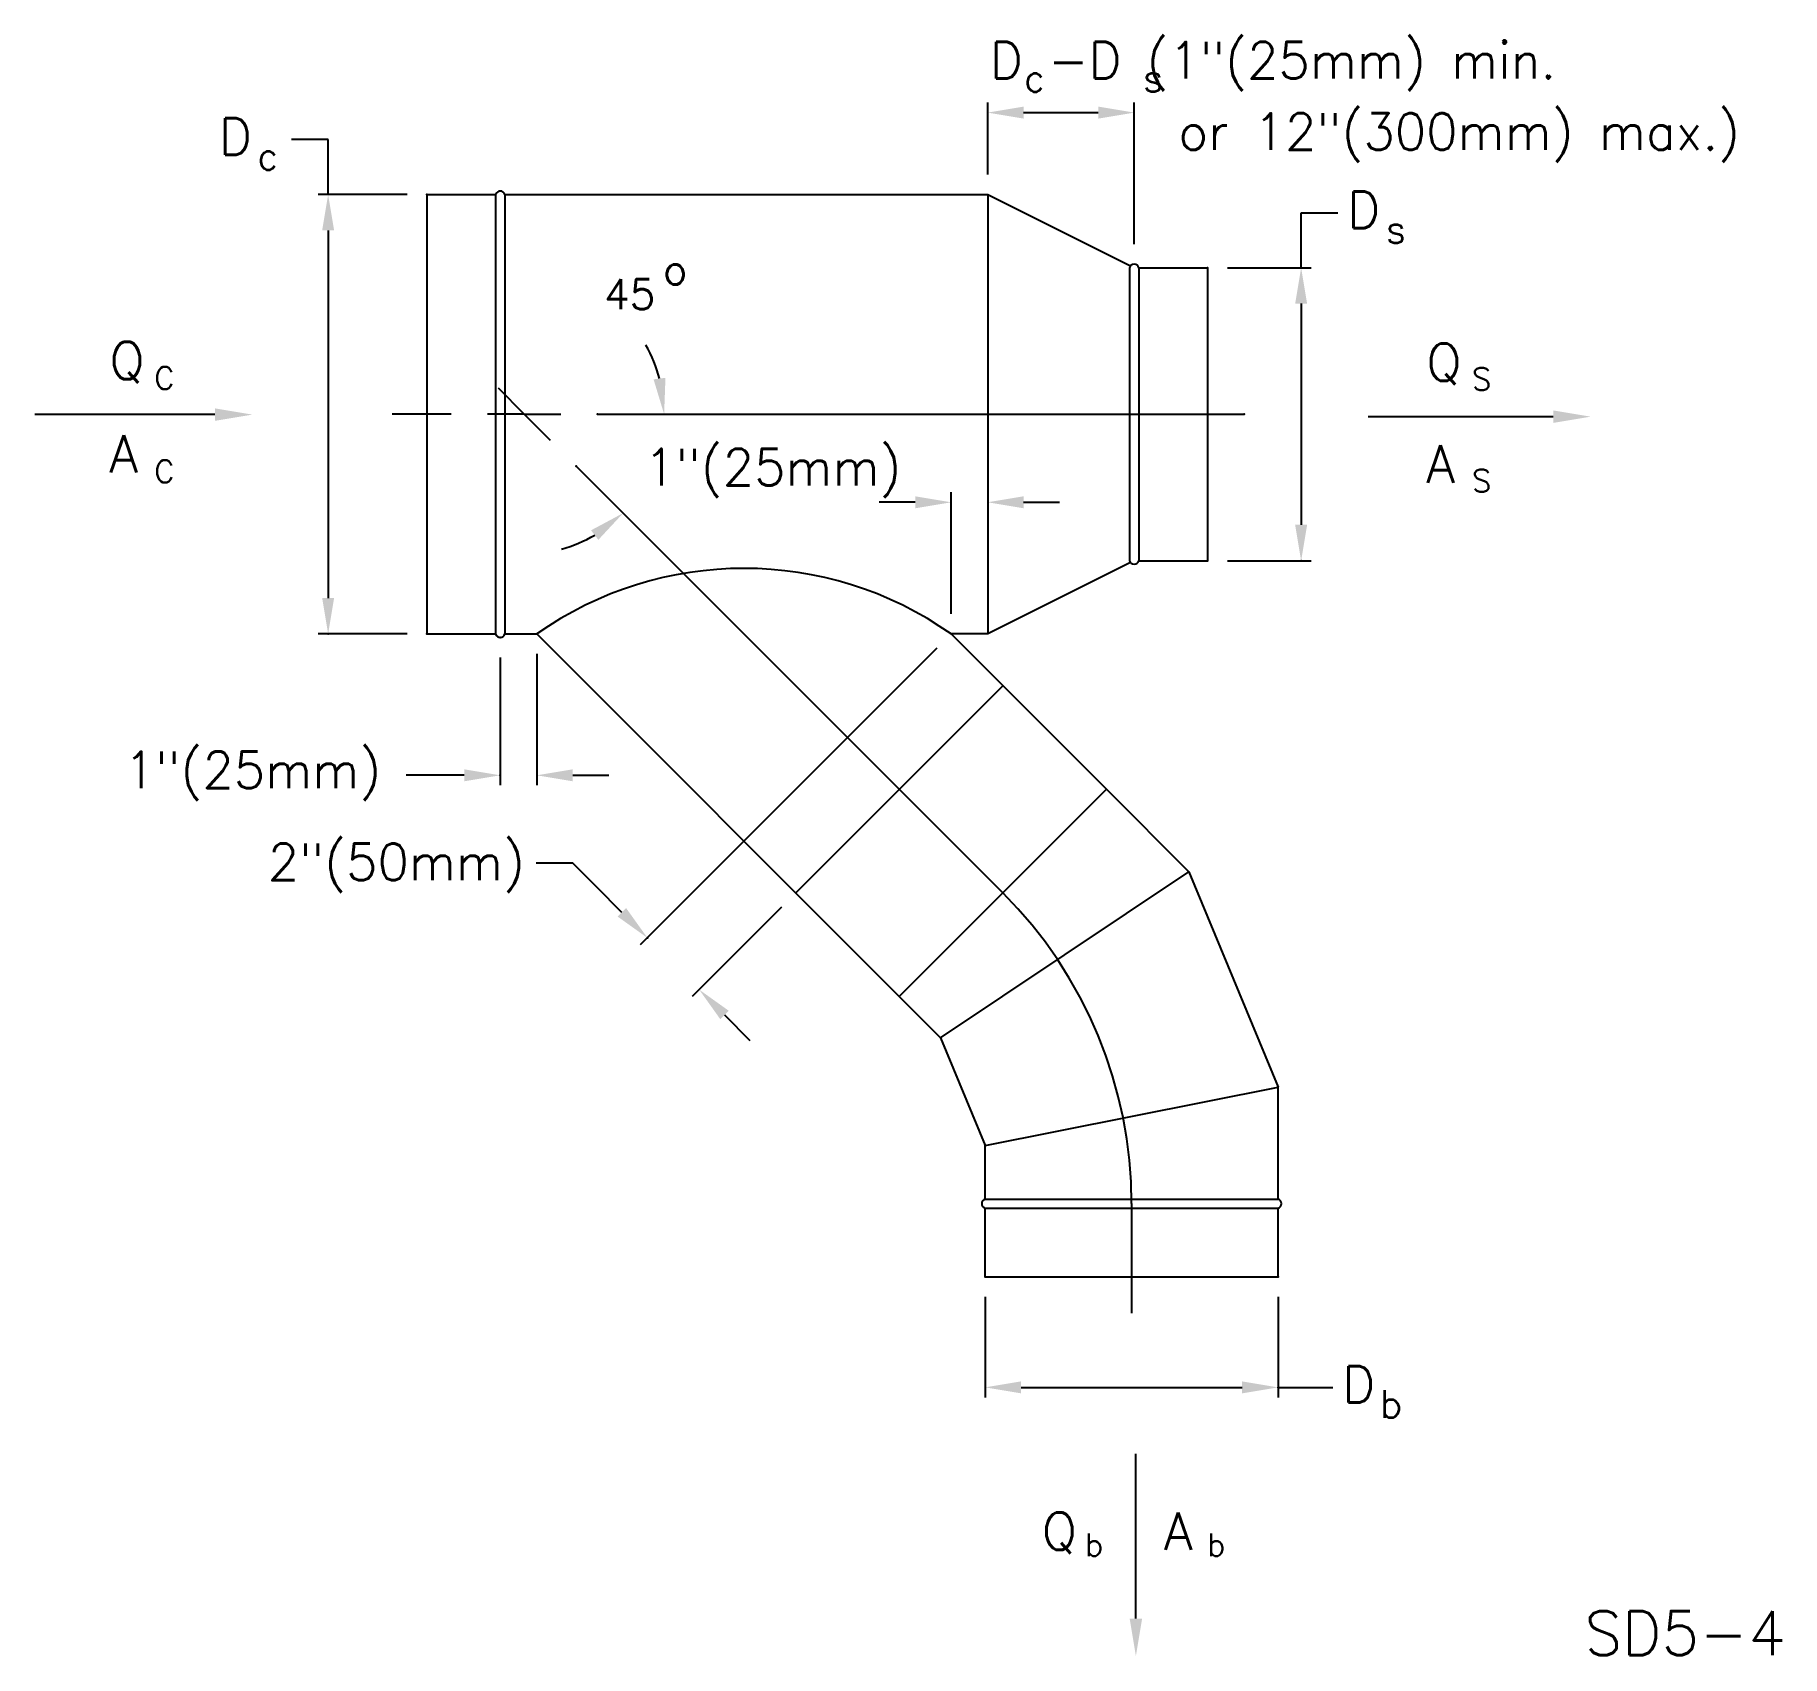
# Model space of a CAD drawing. Extents: x 1.84 to 10.59, y 0.59 to 8.71.
import ezdxf
from ezdxf.enums import TextEntityAlignment as Align

# ---------------------------------------------------------------- set-up
doc = ezdxf.new("R2010")
doc.units = 0
doc.header["$LTSCALE"] = 4
doc.header["$MEASUREMENT"] = 0
doc.linetypes.add('CENTER', pattern=[2, 1.25, -0.25, 0.25, -0.25])
doc.layers.get('0').update_dxf_attribs({"linetype": 'CONTINUOUS'})
doc.layers.get('Defpoints').update_dxf_attribs({"linetype": 'CONTINUOUS'})
doc.layers.add('ALT', color=7, linetype='CONTINUOUS')
doc.layers.add('NUMBER', color=7, linetype='CONTINUOUS')
doc.styles.add('ROMANS', font='romans')
doc.dimstyles.get("Standard").update_dxf_attribs({"dimtxt": 0.18, "dimasz": 0.18, "dimexe": 0.18, "dimexo": 0.0625, "dimgap": 0.09, "dimtad": 0, "dimtih": 1, "dimtoh": 1, "dimdec": 4, "dimzin": 0, "dimdsep": 46, "dimtxsty": 'Standard', "dimcen": 0.09, "dimadec": 0, "dimazin": 0, "dimtfac": 1, "dimtdec": 4, "dimtofl": 0, "dimtmove": 0, "dimatfit": 3, "dimfxl": 0, "dimtolj": 1, "dimtzin": 0, "dimarcsym": 0})

# ---------------------------------------------------------------- blocks, each defined once
blk = doc.blocks.new('*D3')
at = {"layer": 'ALT', "color": 0, "lineweight": -2}
for p, q in [((6.6133, 8.0082), (6.6133, 8.3683)), ((6.7933, 8.3183), (7.1671, 8.3183)), ((7.3471, 7.6585), (7.3471, 8.3683))]:
    blk.add_line(p, q, dxfattribs=at)
at = {"layer": 'ALT', "color": 0}
for points in [[(6.7933, 8.3483), (6.7933, 8.2883), (6.6133, 8.3183)], [(7.1671, 8.3483), (7.1671, 8.2883), (7.3471, 8.3183)]]:
    blk.add_solid(points, dxfattribs=at)
at = {"layer": 'Defpoints', "color": 0}
for p in [(7.3471, 8.3183), (6.6133, 7.9082), (7.3471, 7.5585)]:
    blk.add_point(p, dxfattribs=at)
at = {"layer": 'ALT', "color": 0, "insert": (6.9802, 8.4983), "char_height": 0.18, "attachment_point": 5}
blk.add_mtext('\\A1;  ', dxfattribs=at)
blk = doc.blocks.new('*D2')
at = {"layer": 'ALT', "color": 0, "lineweight": -2}
for p, q in [((6.4298, 5.8068), (6.4298, 6.4163)), ((6.6133, 6.4521), (6.6133, 6.4163)), ((6.2498, 6.3663), (6.0698, 6.3663)), ((6.7933, 6.3663), (6.9733, 6.3663))]:
    blk.add_line(p, q, dxfattribs=at)
at = {"layer": 'ALT', "color": 0}
for points in [[(6.2498, 6.3963), (6.2498, 6.3363), (6.4298, 6.3663)], [(6.7933, 6.3963), (6.7933, 6.3363), (6.6133, 6.3663)]]:
    blk.add_solid(points, dxfattribs=at)
at = {"layer": 'Defpoints', "color": 0}
for p in [(6.4298, 6.3663), (6.6133, 6.3521), (6.4298, 5.7068)]:
    blk.add_point(p, dxfattribs=at)
at = {"layer": 'ALT', "color": 0, "insert": (6.5215, 6.6413), "char_height": 0.18, "attachment_point": 5}
blk.add_mtext('\\A1;  ', dxfattribs=at)

msp = doc.modelspace()

# ---------------------------------------------------------------- linework, layer by layer
for p, q in [((3.30874, 8.18332), (3.12529, 8.18332)), ((3.30874, 7.90815), (3.30874, 8.18332)), ((3.804, 7.90815), (3.804, 5.70678)), ((3.804, 7.90815), (4.14796, 7.90815)), ((4.14796, 7.90815), (4.14796, 5.70678)), ((4.19382, 7.90815), (4.19382, 5.70678)), ((4.19382, 7.90815), (6.61326, 7.90815)), ((6.61326, 7.90815), (6.61326, 5.70678)), ((6.61326, 7.90815), (7.32905, 7.55026)), ((8.18358, 7.54125), (8.18358, 7.81643)), ((8.18358, 7.81643), (8.36703, 7.81643)), ((7.32412, 7.54125), (7.32412, 6.07367)), ((7.36999, 7.54125), (7.71395, 7.54125)), ((7.36999, 7.54125), (7.36999, 6.07367)), ((7.71395, 7.54125), (7.71395, 6.07367)), ((4.29139, 6.80746), (4.16167, 6.93718)), ((2.74159, 6.80554), (1.83975, 6.80554)), ((3.9245, 6.80746), (3.62917, 6.80746)), ((4.29139, 6.80746), (4.10794, 6.80746)), ((4.29139, 6.80746), (4.47484, 6.80746)), ((4.29139, 6.80746), (4.42111, 6.67775)), ((4.65829, 6.80746), (7.89747, 6.80746)), ((9.44699, 6.79516), (8.51947, 6.79516)), ((4.55083, 6.54803), (6.68925, 4.4096)), ((7.32905, 6.06467), (6.61326, 5.70678)), ((7.36999, 6.07367), (7.71395, 6.07367)), ((3.804, 5.70678), (4.14796, 5.70678)), ((4.19382, 5.70678), (4.35434, 5.70678)), ((4.35434, 5.70678), (6.17038, 3.89074)), ((6.61326, 5.70678), (6.42982, 5.70678)), ((6.42982, 5.70678), (7.20812, 4.92847)), ((6.68925, 5.44734), (5.65151, 4.4096)), ((7.20812, 4.92847), (6.17038, 3.89074)), ((7.20812, 4.92847), (7.62096, 4.51564)), ((6.3768, 3.68432), (7.62096, 4.51564)), ((7.62096, 4.51564), (8.06781, 3.43684)), ((6.17038, 3.89074), (6.3768, 3.68432)), ((6.3768, 3.68432), (6.60023, 3.14492)), ((6.60023, 3.14492), (8.06781, 3.43684)), ((8.06781, 2.87593), (8.06781, 3.43684)), ((6.60023, 2.87593), (6.60023, 3.14492)), ((6.60023, 2.87593), (8.06781, 2.87593)), ((6.60023, 2.4861), (6.60023, 2.83007)), ((6.60023, 2.83007), (8.06781, 2.83007)), ((7.33402, 2.853), (7.33402, 2.30469)), ((8.06781, 2.4861), (8.06781, 2.83007)), ((6.60023, 2.4861), (8.06781, 2.4861)), ((8.06781, 1.93271), (8.34298, 1.93271)), ((7.35562, 0.77439), (7.35562, 1.59913))]:
    msp.add_line(p, q)
at = {"linetype": 'ByBlock'}
for p, q in [((3.704, 7.90815), (3.25874, 7.90815)), ((3.30874, 7.72815), (3.30874, 5.88678)), ((7.81395, 7.54125), (8.23358, 7.54125)), ((8.18358, 7.36125), (8.18358, 6.25367)), ((7.81395, 6.07367), (8.23358, 6.07367)), ((3.704, 5.70678), (3.25874, 5.70678)), ((6.60023, 2.3861), (6.60023, 1.88271)), ((8.06781, 2.3861), (8.06781, 1.88271)), ((6.78023, 1.93271), (7.88781, 1.93271))]:
    msp.add_line(p, q, dxfattribs=at)
for centre, radius, start, end in [((4.17089, 7.90146), 0.02389, 16.260205, 163.739795), ((7.34706, 7.53457), 0.02389, 16.260205, 163.739795), ((7.34706, 6.08036), 0.02389, 196.260205, 343.739795), ((5.39208, 4.2317), 1.80354, 54.873125, 125.126875), ((4.17089, 5.71346), 0.02389, 196.260205, 343.739795), ((6.60692, 2.853), 0.02389, 106.260205, 253.739795), ((8.06112, 2.853), 0.02389, 286.260205, 73.739795)]:
    msp.add_arc(centre, radius, start, end)
for start, end in [(14.759962, 29.519924), (285.480076, 300.240038)]:
    msp.add_arc((4.29139, 6.80746), 0.70067, start, end, dxfattribs=at)
at = {"linetype": 'CENTER'}
msp.add_arc((5.13264, 2.853), 2.20137, 0, 45, dxfattribs=at)
at = {"linetype": 'ByBlock'}
for points in [[(3.33874, 7.72815), (3.27874, 7.72815), (3.30874, 7.90815)], [(8.21358, 7.36125), (8.15358, 7.36125), (8.18358, 7.54125)], [(4.93919, 6.98212), (4.99869, 6.98983), (4.99206, 6.80746)], [(4.62595, 6.2259), (4.66258, 6.17838), (4.78684, 6.31202)], [(8.21358, 6.25367), (8.15358, 6.25367), (8.18358, 6.07367)], [(3.33874, 5.88678), (3.27874, 5.88678), (3.30874, 5.70678)], [(6.78023, 1.90271), (6.78023, 1.96271), (6.60023, 1.93271)], [(7.88781, 1.90271), (7.88781, 1.96271), (8.06781, 1.93271)]]:
    msp.add_solid(points, dxfattribs=at)
for points in [[(2.74159, 6.83679), (2.74159, 6.77428), (2.92911, 6.80554)], [(9.44699, 6.82642), (9.44699, 6.76391), (9.63451, 6.79516)], [(7.38687, 0.77439), (7.32436, 0.77439), (7.35562, 0.58686)]]:
    msp.add_solid(points)
at = {"layer": 'ALT', "linetype": 'ByBlock'}
for p, q in [((4.35434, 5.60678), (4.35434, 4.94865)), ((6.35911, 5.63607), (4.87257, 4.14953)), ((4.17089, 5.58958), (4.17089, 4.94865)), ((3.81089, 4.99865), (3.6995, 4.99865)), ((3.99089, 4.99865), (3.81089, 4.99865)), ((4.53434, 4.99865), (4.71434, 4.99865)), ((4.65336, 4.43944), (4.53434, 4.55847)), ((4.78064, 4.31216), (4.65336, 4.43944)), ((5.5808, 4.33889), (5.132, 3.89009)), ((5.29464, 3.79817), (5.42192, 3.67089))]:
    msp.add_line(p, q, dxfattribs=at)
at = {"layer": 'ALT'}
msp.add_line((4.53434, 4.55847), (4.35089, 4.55847), dxfattribs=at)
at = {"layer": 'ALT', "linetype": 'ByBlock'}
msp.add_point((4.90792, 4.18488), dxfattribs=at)
for points in [[(3.99089, 4.96865), (3.99089, 5.02865), (4.17089, 4.99865)], [(4.53434, 4.96865), (4.53434, 5.02865), (4.35434, 4.99865)], [(4.75943, 4.29095), (4.80186, 4.33338), (4.90792, 4.18488)], [(5.27342, 3.77696), (5.31585, 3.81938), (5.16736, 3.92545)]]:
    msp.add_solid(points, dxfattribs=at)
at = {"layer": 'NUMBER', "linetype": 'ByBlock'}
for p in [(3.804, 7.90815), (7.71395, 7.54125), (4.65829, 6.80746), (7.89747, 6.80746), (4.55083, 6.54803), (7.71395, 6.07367), (8.18358, 6.07367), (3.30874, 5.70678), (3.804, 5.70678), (4.35434, 5.70678), (6.42982, 5.70678), (4.17089, 5.68958), (4.17089, 4.99865), (5.65151, 4.4096), (6.68925, 4.4096), (6.60023, 2.4861), (8.06781, 2.4861), (8.06781, 1.93271)]:
    msp.add_point(p, dxfattribs=at)

# ---------------------------------------------------------------- texts
at = {"style": 'ROMANS'}
for s, height, p in [('D', 0.18345, (2.76193, 8.10694)), ('D', 0.18345, (8.4138, 7.74004)), ('o', 0.15, (4.98639, 7.45717)), ('45', 0.15, (4.69134, 7.33332)), ('Q', 0.1875, (2.21255, 6.98232)), ('Q', 0.1875, (8.81014, 6.97411)), ('A', 0.1875, (2.21255, 6.51485)), ('A', 0.1875, (8.81014, 6.46417)), ('D', 0.18345, (8.38975, 1.85633)), ('Q', 0.1875, (6.8841, 1.11842)), ('A', 0.1875, (7.49589, 1.11842))]:
    msp.add_text(s, height=height, dxfattribs=at).set_placement(p)
for s, height, p in [('c', 0.13759, (3.00607, 8.1)), ('s', 0.13759, (8.65794, 7.73311)), ('C', 0.1125, (2.48831, 6.9887)), ('S', 0.1125, (9.08814, 6.98439)), ('C', 0.1125, (2.48831, 6.52123)), ('S', 0.1125, (9.08814, 6.47445)), ('b', 0.13759, (8.63389, 1.8494)), ('b', 0.1125, (7.14688, 1.14426)), ('b', 0.1125, (7.75867, 1.14426))]:
    msp.add_text(s, height=height, dxfattribs=at).set_placement(p, align=Align.MIDDLE)
at = {"layer": 'ALT', "style": 'ROMANS'}
for s, p in [('D -D (1"(25mm) min.', (6.62351, 8.48892)), ('or 12"(300mm) max.)', (7.5683, 8.13139))]:
    msp.add_text(s, height=0.1834479, dxfattribs=at).set_placement(p)
for s, p in [('c', (6.84787, 8.49072)), ('s', (7.44164, 8.49072))]:
    msp.add_text(s, height=0.13759, dxfattribs=at).set_placement(p, align=Align.MIDDLE)
for s, p in [('1"(25mm)', (6.18175, 6.45122)), ('1"(25mm)', (3.57526, 4.93431)), ('2"(50mm)', (4.29544, 4.47315))]:
    msp.add_text(s, height=0.183448, dxfattribs=at).set_placement(p, align=Align.RIGHT)
at = {"layer": 'NUMBER', "style": 'ROMANS'}
msp.add_text('SD5-4', height=0.22, dxfattribs=at).set_placement((9.60301, 0.5921))

# ---------------------------------------------------------------- dimensions: what is measured, and where the dimension line sits
at = {"layer": 'ALT'}
for base, p1, p2, picture, middle in [((7.34706, 8.3183), (6.61326, 7.90815), (7.34706, 7.55845), '*D3', (6.98016, 8.4983)), ((6.42982, 6.36626), (6.61326, 6.3521), (6.42982, 5.70678), '*D2', (6.52154, 6.64126))]:
    dim = msp.add_linear_dim(base=base, p1=p1, p2=p2, text='  ', dimstyle='Standard', override={"dimexe": 0.05, "dimexo": 0.1, "dimtad": 1, "dimtih": 0, "dimtoh": 0, "dimtmove": 2}, dxfattribs=at)
    dim.commit()
    dim.dimension.update_dxf_attribs({"geometry": picture, "text_midpoint": middle})

doc.saveas('drawing.dxf')
